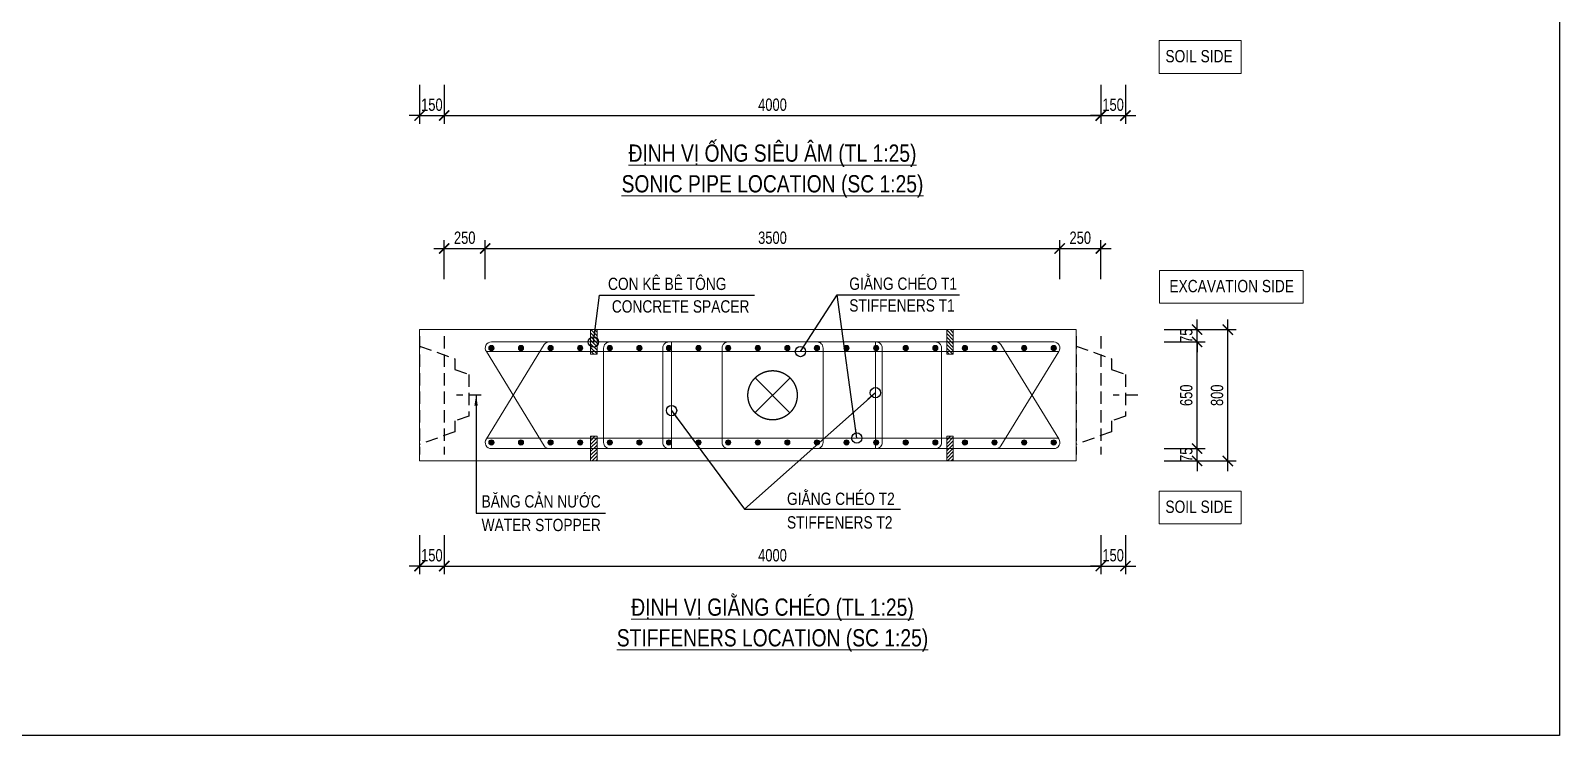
# Model space of a CAD drawing. Header units: millimetres. Extents: x 2746337 to 7547699, y -363432 to 15720.
# Drawn here: x 3417721 to 3454976, y -68024 to -50850 of the extents above; entities that cross this region are included whole.
import ezdxf
from ezdxf.enums import TextEntityAlignment as Align

# ---------------------------------------------------------------- set-up
doc = ezdxf.new("R2010")
doc.units = ezdxf.units.MM
doc.header["$LTSCALE"] = 1200
doc.header["$PDMODE"] = 3
doc.linetypes.add('CENTER', pattern=[2, 1.25, -0.25, 0.25, -0.25])
doc.linetypes.add('HIDDEN', pattern=[0.375, 0.25, -0.125])
for name, color, linetype, lineweight in [('5', 5, 'Continuous', 13), ('BOUND', 3, 'Continuous', 20), ('CWS', 8, 'HIDDEN', 9), ('ENOTE', 2, 'Continuous', 15), ('GRID', 74, 'CENTER', 15), ('K-THUOC', 1, 'Continuous', 18), ('LEADER', 8, 'Continuous', 9), ('MCT', 6, 'Continuous', 20), ('T2HI', 4, 'HIDDEN', 13), ('TEXTMA', 2, 'Continuous', 13), ('TEXTVN', 2, 'Continuous', 20), ('TIE', 4, 'Continuous', 13)]:
    doc.layers.add(name, color=color, linetype=linetype, lineweight=lineweight)
for name, color, linetype in [('CDC.04.HIDDEN', 8, 'HIDDEN'), ('CDC.11.NOTE', 8, 'Continuous'), ('MIE', 5, 'HIDDEN')]:
    doc.layers.add(name, color=color, linetype=linetype)
doc.styles.add('DB_Arial', font='arial.ttf', dxfattribs={"width": 0.8})
doc.styles.add('SMTEXT', font='arial.ttf', dxfattribs={"width": 0.75})
doc.dimstyles.new('BSV1-100', dxfattribs={"dimtxt": 300, "dimasz": 250, "dimexe": 200, "dimexo": 0, "dimgap": 108, "dimtad": 1, "dimdec": 0, "dimdsep": 46, "dimtxsty": 'SMTEXT', "dimblk": 'ARCHTICK', "dimcen": 100, "dimdle": 250, "dimclrd": 256, "dimclre": 256, "dimclrt": 1, "dimadec": 0, "dimazin": 0, "dimtfac": 1, "dimtdec": 0, "dimtix": 1, "dimtmove": 2, "dimatfit": 3, "dimfxl": 720, "dimfxlon": 1, "dimtolj": 1, "dimtzin": 0, "dimarcsym": 0})
doc.dimstyles.new('BSV25', dxfattribs={"dimtxt": 300, "dimasz": 250, "dimexe": 200, "dimexo": 0, "dimgap": 108, "dimtad": 1, "dimdec": 0, "dimlfac": 0.25, "dimdsep": 46, "dimtxsty": 'SMTEXT', "dimblk": 'ARCHTICK', "dimcen": 100, "dimdle": 250, "dimclrd": 256, "dimclre": 256, "dimclrt": 2, "dimadec": 0, "dimazin": 0, "dimtfac": 1, "dimtdec": 0, "dimtix": 1, "dimtmove": 2, "dimatfit": 3, "dimfxl": 800, "dimfxlon": 1, "dimtolj": 1, "dimtzin": 0, "dimarcsym": 0})

# ---------------------------------------------------------------- blocks, each defined once
blk = doc.blocks.new('_ArchTick')
at = {"color": 0, "linetype": 'ByBlock', "const_width": 0.15}
blk.add_lwpolyline([(-0.5, -0.5), (0.5, 0.5)], dxfattribs=at)
blk = doc.blocks.new('*D754')
at = {"layer": 'Defpoints', "color": 0, "transparency": 16777216}
for p in [(3427200, -52170), (3427800, -52170), (3427800, -52920)]:
    blk.add_point(p, dxfattribs=at)
at = {"layer": 'K-THUOC', "lineweight": -2, "transparency": 16777216}
for p, q in [((3427200, -52170), (3427200, -53120)), ((3427800, -52170), (3427800, -53120)), ((3427200, -52920), (3426950, -52920)), ((3427200, -52920), (3427800, -52920)), ((3427800, -52920), (3428050, -52920))]:
    blk.add_line(p, q, dxfattribs=at)
at = {"layer": 'K-THUOC', "lineweight": -2, "transparency": 16777216, "xscale": 250, "yscale": 250, "zscale": 250}
blk.add_blockref('_ArchTick', (3427200, -52920), dxfattribs=at)
at = {"layer": 'K-THUOC', "lineweight": -2, "transparency": 16777216, "xscale": 250, "yscale": 250, "zscale": 250, "rotation": 180}
blk.add_blockref('_ArchTick', (3427800, -52920), dxfattribs=at)
at = {"layer": 'K-THUOC', "color": 2, "transparency": 16777216, "insert": (3427500, -52658), "char_height": 300, "attachment_point": 5, "style": 'SMTEXT'}
blk.add_mtext('\\A1;150', dxfattribs=at)
blk = doc.blocks.new('*D755')
at = {"layer": 'Defpoints', "color": 0, "transparency": 16777216}
for p in [(3443800, -52170), (3444400, -52170), (3444400, -52920)]:
    blk.add_point(p, dxfattribs=at)
at = {"layer": 'K-THUOC', "lineweight": -2, "transparency": 16777216}
for p, q in [((3443800, -52170), (3443800, -53120)), ((3444400, -52170), (3444400, -53120)), ((3443800, -52920), (3443550, -52920)), ((3443800, -52920), (3444400, -52920)), ((3444400, -52920), (3444650, -52920))]:
    blk.add_line(p, q, dxfattribs=at)
at = {"layer": 'K-THUOC', "lineweight": -2, "transparency": 16777216, "xscale": 250, "yscale": 250, "zscale": 250}
blk.add_blockref('_ArchTick', (3443800, -52920), dxfattribs=at)
at = {"layer": 'K-THUOC', "lineweight": -2, "transparency": 16777216, "xscale": 250, "yscale": 250, "zscale": 250, "rotation": 180}
blk.add_blockref('_ArchTick', (3444400, -52920), dxfattribs=at)
at = {"layer": 'K-THUOC', "color": 2, "transparency": 16777216, "insert": (3444100, -52658), "char_height": 300, "attachment_point": 5, "style": 'SMTEXT'}
blk.add_mtext('\\A1;150', dxfattribs=at)
blk = doc.blocks.new('*D758')
at = {"layer": 'Defpoints', "color": 0, "transparency": 16777216}
for p in [(3427800, -52170), (3443800, -52170), (3443800, -52920)]:
    blk.add_point(p, dxfattribs=at)
at = {"layer": 'K-THUOC', "lineweight": -2, "transparency": 16777216}
for p, q in [((3427800, -52170), (3427800, -53120)), ((3443800, -52170), (3443800, -53120)), ((3427550, -52920), (3444050, -52920))]:
    blk.add_line(p, q, dxfattribs=at)
at = {"layer": 'K-THUOC', "lineweight": -2, "transparency": 16777216, "xscale": 250, "yscale": 250, "zscale": 250, "rotation": 180}
blk.add_blockref('_ArchTick', (3427800, -52920), dxfattribs=at)
at = {"layer": 'K-THUOC', "lineweight": -2, "transparency": 16777216, "xscale": 250, "yscale": 250, "zscale": 250}
blk.add_blockref('_ArchTick', (3443800, -52920), dxfattribs=at)
at = {"layer": 'K-THUOC', "color": 2, "transparency": 16777216, "insert": (3435800, -52658), "char_height": 300, "attachment_point": 5, "style": 'SMTEXT'}
blk.add_mtext('\\A1;4000', dxfattribs=at)
blk = doc.blocks.new('cws800')
at = {"layer": 'CDC.04.HIDDEN'}
for p, q in [((-600, 1440), (-600, -1440)), ((0, 1440), (0, -1440))]:
    blk.add_line(p, q, dxfattribs=at)
for points in [[(0, 1200), (-860, 888), (-860, 627), (-1200, 507), (-1200, -507), (-860, -627), (-860, -888), (0, -1200)], [(-1500, 0), (-900, 0)]]:
    blk.add_lwpolyline(points, dxfattribs=at)
blk = doc.blocks.new('*D760')
at = {"layer": 'Defpoints', "color": 0, "transparency": 16777216}
for p in [(3445396, -58136), (3446896, -58136), (3445396, -61336)]:
    blk.add_point(p, dxfattribs=at)
at = {"layer": 'K-THUOC', "lineweight": -2, "transparency": 16777216}
for p, q in [((3446896, -61586), (3446896, -57886)), ((3446096, -58136), (3447096, -58136)), ((3446096, -61336), (3447096, -61336))]:
    blk.add_line(p, q, dxfattribs=at)
at = {"layer": 'K-THUOC', "lineweight": -2, "transparency": 16777216, "xscale": 250, "yscale": 250, "zscale": 250}
for p, rotation in [((3446896, -58136), 90), ((3446896, -61336), 270)]:
    blk.add_blockref('_ArchTick', p, dxfattribs=dict(at, rotation=rotation))
at = {"layer": 'K-THUOC', "color": 2, "transparency": 16777216, "insert": (3446634, -59736), "char_height": 300, "attachment_point": 5, "rotation": 90, "style": 'SMTEXT'}
blk.add_mtext('\\A1;800', dxfattribs=at)
blk = doc.blocks.new('*D761')
at = {"layer": 'Defpoints', "color": 0, "transparency": 16777216}
for p in [(3445396, -61036), (3446146, -61036), (3445038, -61336)]:
    blk.add_point(p, dxfattribs=at)
at = {"layer": 'K-THUOC', "lineweight": -2, "transparency": 16777216}
for p, q in [((3445396, -61036), (3446346, -61036)), ((3446146, -61036), (3446146, -60786)), ((3446146, -61336), (3446146, -61036)), ((3445346, -61336), (3446346, -61336)), ((3446146, -61336), (3446146, -61586))]:
    blk.add_line(p, q, dxfattribs=at)
at = {"layer": 'K-THUOC', "lineweight": -2, "transparency": 16777216, "xscale": 250, "yscale": 250, "zscale": 250}
for p, rotation in [((3446146, -61036), 270), ((3446146, -61336), 90)]:
    blk.add_blockref('_ArchTick', p, dxfattribs=dict(at, rotation=rotation))
at = {"layer": 'K-THUOC', "color": 2, "transparency": 16777216, "insert": (3445885, -61186), "char_height": 300, "attachment_point": 5, "rotation": 90, "style": 'SMTEXT'}
blk.add_mtext('\\A1;75', dxfattribs=at)
blk = doc.blocks.new('*D762')
at = {"layer": 'Defpoints', "color": 0, "transparency": 16777216}
for p in [(3445038, -58436), (3446146, -58436), (3445038, -61036)]:
    blk.add_point(p, dxfattribs=at)
at = {"layer": 'K-THUOC', "lineweight": -2, "transparency": 16777216}
for p, q in [((3445346, -58436), (3446346, -58436)), ((3446146, -61286), (3446146, -58186)), ((3445346, -61036), (3446346, -61036))]:
    blk.add_line(p, q, dxfattribs=at)
at = {"layer": 'K-THUOC', "lineweight": -2, "transparency": 16777216, "xscale": 250, "yscale": 250, "zscale": 250}
for p, rotation in [((3446146, -58436), 90), ((3446146, -61036), 270)]:
    blk.add_blockref('_ArchTick', p, dxfattribs=dict(at, rotation=rotation))
at = {"layer": 'K-THUOC', "color": 2, "transparency": 16777216, "insert": (3445884, -59736), "char_height": 300, "attachment_point": 5, "rotation": 90, "style": 'SMTEXT'}
blk.add_mtext('\\A1;650', dxfattribs=at)
blk = doc.blocks.new('*D763')
at = {"layer": 'Defpoints', "color": 0, "transparency": 16777216}
for p in [(3445038, -58136), (3445038, -58436), (3446146, -58136)]:
    blk.add_point(p, dxfattribs=at)
at = {"layer": 'K-THUOC', "lineweight": -2, "transparency": 16777216}
for p, q in [((3446146, -58136), (3446146, -57886)), ((3445346, -58136), (3446346, -58136)), ((3445346, -58436), (3446346, -58436)), ((3446146, -58436), (3446146, -58136)), ((3446146, -58436), (3446146, -58686))]:
    blk.add_line(p, q, dxfattribs=at)
at = {"layer": 'K-THUOC', "lineweight": -2, "transparency": 16777216, "xscale": 250, "yscale": 250, "zscale": 250}
for p, rotation in [((3446146, -58136), 270), ((3446146, -58436), 90)]:
    blk.add_blockref('_ArchTick', p, dxfattribs=dict(at, rotation=rotation))
at = {"layer": 'K-THUOC', "color": 2, "transparency": 16777216, "insert": (3445885, -58286), "char_height": 300, "attachment_point": 5, "rotation": 90, "style": 'SMTEXT'}
blk.add_mtext('\\A1;75', dxfattribs=at)
blk = doc.blocks.new('*D764')
at = {"layer": 'Defpoints', "color": 0, "transparency": 16777216}
for p in [(3427200, -63148), (3427800, -63148), (3427800, -63898)]:
    blk.add_point(p, dxfattribs=at)
at = {"layer": 'K-THUOC', "lineweight": -2, "transparency": 16777216}
for p, q in [((3427200, -63148), (3427200, -64098)), ((3427800, -63148), (3427800, -64098)), ((3427200, -63898), (3426950, -63898)), ((3427200, -63898), (3427800, -63898)), ((3427800, -63898), (3428050, -63898))]:
    blk.add_line(p, q, dxfattribs=at)
at = {"layer": 'K-THUOC', "lineweight": -2, "transparency": 16777216, "xscale": 250, "yscale": 250, "zscale": 250}
blk.add_blockref('_ArchTick', (3427200, -63898), dxfattribs=at)
at = {"layer": 'K-THUOC', "lineweight": -2, "transparency": 16777216, "xscale": 250, "yscale": 250, "zscale": 250, "rotation": 180}
blk.add_blockref('_ArchTick', (3427800, -63898), dxfattribs=at)
at = {"layer": 'K-THUOC', "color": 2, "transparency": 16777216, "insert": (3427500, -63636), "char_height": 300, "attachment_point": 5, "style": 'SMTEXT'}
blk.add_mtext('\\A1;150', dxfattribs=at)
blk = doc.blocks.new('*D765')
at = {"layer": 'Defpoints', "color": 0, "transparency": 16777216}
for p in [(3443800, -63148), (3444400, -63148), (3444400, -63898)]:
    blk.add_point(p, dxfattribs=at)
at = {"layer": 'K-THUOC', "lineweight": -2, "transparency": 16777216}
for p, q in [((3443800, -63148), (3443800, -64098)), ((3444400, -63148), (3444400, -64098)), ((3443800, -63898), (3443550, -63898)), ((3443800, -63898), (3444400, -63898)), ((3444400, -63898), (3444650, -63898))]:
    blk.add_line(p, q, dxfattribs=at)
at = {"layer": 'K-THUOC', "lineweight": -2, "transparency": 16777216, "xscale": 250, "yscale": 250, "zscale": 250}
blk.add_blockref('_ArchTick', (3443800, -63898), dxfattribs=at)
at = {"layer": 'K-THUOC', "lineweight": -2, "transparency": 16777216, "xscale": 250, "yscale": 250, "zscale": 250, "rotation": 180}
blk.add_blockref('_ArchTick', (3444400, -63898), dxfattribs=at)
at = {"layer": 'K-THUOC', "color": 2, "transparency": 16777216, "insert": (3444100, -63636), "char_height": 300, "attachment_point": 5, "style": 'SMTEXT'}
blk.add_mtext('\\A1;150', dxfattribs=at)
blk = doc.blocks.new('*D766')
at = {"layer": 'Defpoints', "color": 0, "transparency": 16777216}
for p in [(3428800, -56160), (3427800, -56910), (3428800, -56910)]:
    blk.add_point(p, dxfattribs=at)
at = {"layer": 'K-THUOC', "lineweight": -2, "transparency": 16777216}
for p, q in [((3427550, -56160), (3429050, -56160)), ((3427800, -56910), (3427800, -55960)), ((3428800, -56910), (3428800, -55960))]:
    blk.add_line(p, q, dxfattribs=at)
at = {"layer": 'K-THUOC', "lineweight": -2, "transparency": 16777216, "xscale": 250, "yscale": 250, "zscale": 250, "rotation": 180}
blk.add_blockref('_ArchTick', (3427800, -56160), dxfattribs=at)
at = {"layer": 'K-THUOC', "lineweight": -2, "transparency": 16777216, "xscale": 250, "yscale": 250, "zscale": 250}
blk.add_blockref('_ArchTick', (3428800, -56160), dxfattribs=at)
at = {"layer": 'K-THUOC', "color": 2, "transparency": 16777216, "insert": (3428300, -55899), "char_height": 300, "attachment_point": 5, "style": 'SMTEXT'}
blk.add_mtext('\\A1;250', dxfattribs=at)
blk = doc.blocks.new('*D767')
at = {"layer": 'Defpoints', "color": 0, "transparency": 16777216}
for p in [(3442799, -56160), (3428800, -56910), (3442799, -56910)]:
    blk.add_point(p, dxfattribs=at)
at = {"layer": 'K-THUOC', "lineweight": -2, "transparency": 16777216}
for p, q in [((3428550, -56160), (3443049, -56160)), ((3428800, -56910), (3428800, -55960)), ((3442799, -56910), (3442799, -55960))]:
    blk.add_line(p, q, dxfattribs=at)
at = {"layer": 'K-THUOC', "lineweight": -2, "transparency": 16777216, "xscale": 250, "yscale": 250, "zscale": 250, "rotation": 180}
blk.add_blockref('_ArchTick', (3428800, -56160), dxfattribs=at)
at = {"layer": 'K-THUOC', "lineweight": -2, "transparency": 16777216, "xscale": 250, "yscale": 250, "zscale": 250}
blk.add_blockref('_ArchTick', (3442799, -56160), dxfattribs=at)
at = {"layer": 'K-THUOC', "color": 2, "transparency": 16777216, "insert": (3435800, -55899), "char_height": 300, "attachment_point": 5, "style": 'SMTEXT'}
blk.add_mtext('\\A1;3500', dxfattribs=at)
blk = doc.blocks.new('*D768')
at = {"layer": 'Defpoints', "color": 0, "transparency": 16777216}
for p in [(3427800, -63148), (3443800, -63148), (3443800, -63898)]:
    blk.add_point(p, dxfattribs=at)
at = {"layer": 'K-THUOC', "lineweight": -2, "transparency": 16777216}
for p, q in [((3427800, -63148), (3427800, -64098)), ((3443800, -63148), (3443800, -64098)), ((3427550, -63898), (3444050, -63898))]:
    blk.add_line(p, q, dxfattribs=at)
at = {"layer": 'K-THUOC', "lineweight": -2, "transparency": 16777216, "xscale": 250, "yscale": 250, "zscale": 250, "rotation": 180}
blk.add_blockref('_ArchTick', (3427800, -63898), dxfattribs=at)
at = {"layer": 'K-THUOC', "lineweight": -2, "transparency": 16777216, "xscale": 250, "yscale": 250, "zscale": 250}
blk.add_blockref('_ArchTick', (3443800, -63898), dxfattribs=at)
at = {"layer": 'K-THUOC', "color": 2, "transparency": 16777216, "insert": (3435800, -63636), "char_height": 300, "attachment_point": 5, "style": 'SMTEXT'}
blk.add_mtext('\\A1;4000', dxfattribs=at)
blk = doc.blocks.new('*D769')
at = {"layer": 'Defpoints', "color": 0, "transparency": 16777216}
for p in [(3443800, -56160), (3442799, -56910), (3443800, -56910)]:
    blk.add_point(p, dxfattribs=at)
at = {"layer": 'K-THUOC', "lineweight": -2, "transparency": 16777216}
for p, q in [((3442549, -56160), (3444050, -56160)), ((3442799, -56910), (3442799, -55960)), ((3443800, -56910), (3443800, -55960))]:
    blk.add_line(p, q, dxfattribs=at)
at = {"layer": 'K-THUOC', "lineweight": -2, "transparency": 16777216, "xscale": 250, "yscale": 250, "zscale": 250, "rotation": 180}
blk.add_blockref('_ArchTick', (3442799, -56160), dxfattribs=at)
at = {"layer": 'K-THUOC', "lineweight": -2, "transparency": 16777216, "xscale": 250, "yscale": 250, "zscale": 250}
blk.add_blockref('_ArchTick', (3443800, -56160), dxfattribs=at)
at = {"layer": 'K-THUOC', "color": 2, "transparency": 16777216, "insert": (3443300, -55899), "char_height": 300, "attachment_point": 5, "style": 'SMTEXT'}
blk.add_mtext('\\A1;250', dxfattribs=at)
blk = doc.blocks.new('mct1')
at = {"lineweight": 9}
h = blk.add_hatch(color=256, dxfattribs=at)
h.dxf.hatch_style = 1
h.paths.add_polyline_path([(-16, 0, 1), (16, 0, 1)])
blk.add_circle((0, 0), 16, dxfattribs=at)
blk = doc.blocks.new('tremie')
at = {"layer": 'MIE', "color": 74, "ltscale": 1000}
for p, q in [((424, -424), (-424, 424)), ((424, 424), (-424, -424))]:
    blk.add_line(p, q, dxfattribs=at)
at = {"layer": 'MIE', "ltscale": 500}
blk.add_circle((0, 0), 600, dxfattribs=at)
blk = doc.blocks.new('sp')
at = {"layer": '5', "lineweight": 20}
h = blk.add_hatch(dxfattribs=at)
h.set_pattern_fill('ANSI31', color=256, scale=500)
h.set_pattern_definition([(45, (0, 0), (-44.194, 44.194), [])])
h.paths.add_polyline_path([(80, 300), (-80, 300), (-80, -300), (80, -300)])
blk.add_lwpolyline([(-80, -300), (80, -300), (80, 300), (-80, 300)], close=True, dxfattribs=at)

msp = doc.modelspace()

# ---------------------------------------------------------------- linework, layer by layer
msp.add_lwpolyline([(3361458.5, 9128.3), (3454975.9, 9128.3), (3454975.9, -68024), (3361458.5, -68024)], close=True)
at = {"layer": 'BOUND'}
msp.add_lwpolyline([(3427200.3, -61335.8), (3443200.3, -61335.8), (3443200.3, -58135.8), (3427200.3, -58135.8)], close=True, dxfattribs=at)
at = {"layer": 'ENOTE'}
for points in [[(3445221.7, -51091.8), (3447221.7, -51091.8), (3447221.7, -51891.8), (3445221.7, -51891.8)], [(3445232.3, -56693.2), (3448732.3, -56693.2), (3448732.3, -57493.2), (3445232.3, -57493.2)], [(3445221.7, -62069.8), (3447221.7, -62069.8), (3447221.7, -62869.8), (3445221.7, -62869.8)]]:
    msp.add_lwpolyline(points, close=True, dxfattribs=at)
at = {"layer": 'T2HI', "color": 1, "ltscale": 1000}
for p, q in [((3433340.5, -58435.8), (3433340.5, -61035.8)), ((3438307, -58435.8), (3438307, -61035.8)), ((3428826.8, -58670.9), (3442776.4, -58670.9)), ((3428842.9, -60777.3), (3442761.9, -60777.3))]:
    msp.add_line(p, q, dxfattribs=at)
at = {"layer": 'TIE', "lineweight": 20}
for points in [[(3430362.1, -58435.8, 0.244599), (3430239.2, -58499.7), (3428827.5, -60799.7, 0.6069433), (3428950.3, -61035.8), (3442652.8, -61035.8, 0.6069433), (3442775.7, -60799.7), (3441363.9, -58499.7, 0.244599), (3441241.1, -58435.8), (3438062.5, -58435.8)], [(3438062.5, -61035.8), (3441241.1, -61035.8, 0.244599), (3441363.9, -60971.9), (3442775.7, -58671.9, 0.6069433), (3442652.8, -58435.8), (3428950.3, -58435.8, 0.6069433), (3428827.5, -58671.9), (3430239.2, -60971.9, 0.244599), (3430362.1, -61035.8)]]:
    msp.add_lwpolyline(points, format="xyb", dxfattribs=at)
at = {"layer": 'TIE'}
for points in [[(3432285.1, -61035.8), (3431835.1, -61035.8, -0.4142136), (3431685.1, -60885.8), (3431685.1, -58585.8, -0.4142136), (3431835.1, -58435.8), (3432285.1, -58435.8)], [(3433727.4, -61035.8), (3433277.4, -61035.8, -0.4142136), (3433127.4, -60885.8), (3433127.4, -58585.8, -0.4142136), (3433277.4, -58435.8), (3433727.4, -58435.8)], [(3435169.8, -61035.8), (3434719.8, -61035.8, -0.4142136), (3434569.8, -60885.8), (3434569.8, -58585.8, -0.4142136), (3434719.8, -58435.8), (3435169.8, -58435.8)], [(3436433.4, -61035.8), (3436883.4, -61035.8, 0.4142136), (3437033.4, -60885.8), (3437033.4, -58585.8, 0.4142136), (3436883.4, -58435.8), (3436433.4, -58435.8)], [(3437875.7, -61035.8), (3438325.7, -61035.8, 0.4142136), (3438475.7, -60885.8), (3438475.7, -58585.8, 0.4142136), (3438325.7, -58435.8), (3437875.7, -58435.8)], [(3439768.1, -61035.8, 0.4142136), (3439918.1, -60885.8), (3439918.1, -58585.8, 0.4142136), (3439768.1, -58435.8)]]:
    msp.add_lwpolyline(points, format="xyb", dxfattribs=at)

# ---------------------------------------------------------------- block references
at = {"layer": 'CWS', "xscale": -1}
for p in [(3427200.3, -59735.8), (3443200.3, -59735.8)]:
    msp.add_blockref('cws800', p, dxfattribs=at)
at = {"layer": 'ENOTE', "xscale": -1}
for p in [(3431446.2, -58435.8), (3440124.7, -58435.8)]:
    msp.add_blockref('sp', p, dxfattribs=at)
at = {"layer": 'ENOTE', "rotation": 180}
for p in [(3431446.2, -61035.8), (3440124.7, -61035.8)]:
    msp.add_blockref('sp', p, dxfattribs=at)
at = {"layer": 'GRID', "rotation": 269.672406155841}
msp.add_blockref('tremie', (3435801.6, -59735.8), dxfattribs=at)
at = {"layer": 'MCT', "xscale": -4, "yscale": 4, "zscale": 4, "rotation": 180}
for p in [(3428950.3, -58585.8), (3429671.5, -58585.8), (3430392.7, -58585.8), (3431113.9, -58585.8), (3431835.1, -58585.8), (3432556.2, -58585.8), (3433277.4, -58585.8), (3433998.6, -58585.8), (3434719.8, -58585.8), (3435441, -58585.8), (3436162.2, -58585.8), (3436883.4, -58585.8), (3437604.5, -58585.8), (3438325.7, -58585.8), (3439046.9, -58585.8), (3439768.1, -58585.8), (3440489.3, -58585.8), (3441210.5, -58585.8), (3441931.7, -58585.8), (3442652.8, -58585.8)]:
    msp.add_blockref('mct1', p, dxfattribs=at)
at = {"layer": 'MCT', "xscale": 4, "yscale": 4, "zscale": 4}
for p in [(3428950.3, -60885.8), (3429671.5, -60885.8), (3430392.7, -60885.8), (3431113.9, -60885.8), (3431835.1, -60885.8), (3432556.2, -60885.8), (3433277.4, -60885.8), (3433998.6, -60885.8), (3434719.8, -60885.8), (3435441, -60885.8), (3436162.2, -60885.8), (3436883.4, -60885.8), (3437604.5, -60885.8), (3438325.7, -60885.8), (3439046.9, -60885.8), (3439768.1, -60885.8), (3440489.3, -60885.8), (3441210.5, -60885.8), (3441931.7, -60885.8), (3442652.8, -60885.8)]:
    msp.add_blockref('mct1', p, dxfattribs=at)

# ---------------------------------------------------------------- texts
at = {"layer": 'TEXTMA', "style": 'DB_Arial', "width": 0.8}
for s, p in [('BĂNG CẢN NƯỚC', (3428711.5, -62470.8)), ('WATER STOPPER', (3428711.5, -63045.8))]:
    msp.add_text(s, height=300, rotation=360, dxfattribs=at).set_placement(p)
at = {"layer": 'TEXTVN', "style": 'DB_Arial', "width": 0.8}
for p in [(3447013.9, -51623.5), (3447013.9, -62601.5)]:
    msp.add_text('SOIL SIDE', height=300, dxfattribs=at).set_placement(p, align=Align.RIGHT)
for s, p in [('%%UĐỊNH VỊ ỐNG SIÊU ÂM (TL 1:25)', (3435800.3, -53835)), ('%%USONIC PIPE LOCATION (SC 1:25)', (3435800.3, -54635)), ('%%UĐỊNH VỊ GIẰNG CHÉO (TL 1:25)', (3435800.3, -64897.6)), ('%%USTIFFENERS LOCATION (SC 1:25)', (3435800.3, -65697.6))]:
    msp.add_text(s, height=420, rotation=360, dxfattribs=at).set_placement(p, align=Align.MIDDLE)
for s, p in [('CON KÊ BÊ TÔNG', (3431791.7, -57171)), ('GIẰNG CHÉO T1', (3437671.1, -57166.8)), (' CONCRETE SPACER', (3431791.7, -57721)), ('STIFFENERS T1', (3437671.1, -57696.8)), ('GIẰNG CHÉO T2', (3436153.4, -62407.6)), ('STIFFENERS T2', (3436153.4, -62982.6))]:
    msp.add_text(s, height=300, rotation=360, dxfattribs=at).set_placement(p)
msp.add_text('EXCAVATION SIDE', height=300, dxfattribs=at).set_placement((3445471.5, -57224.9))

# ---------------------------------------------------------------- dimensions: what is measured, and where the dimension line sits
at = {"layer": 'K-THUOC'}
for base, p1, p2, picture, middle in [((3427800.3, -52919.6), (3427200.3, -52169.6), (3427800.3, -52169.6), '*D754', (3427500.3, -52658.4)), ((3443800.3, -52919.6), (3427800.3, -52169.6), (3443800.3, -52169.6), '*D758', (3435800.3, -52658.4)), ((3444400.3, -52919.6), (3443800.3, -52169.6), (3444400.3, -52169.6), '*D755', (3444100.3, -52658.4)), ((3428800.3, -56159.8), (3427800.3, -56909.8), (3428800.3, -56909.8), '*D766', (3428300.3, -55898.6)), ((3442798.8, -56159.8), (3428800.3, -56909.8), (3442798.8, -56909.8), '*D767', (3435799.6, -55898.5)), ((3443800.3, -56159.8), (3442798.8, -56909.8), (3443800.3, -56909.8), '*D769', (3443299.6, -55898.6)), ((3427800.3, -63897.6), (3427200.3, -63147.6), (3427800.3, -63147.6), '*D764', (3427500.3, -63636.5)), ((3443800.3, -63897.6), (3427800.3, -63147.6), (3443800.3, -63147.6), '*D768', (3435800.3, -63636.5)), ((3444400.3, -63897.6), (3443800.3, -63147.6), (3444400.3, -63147.6), '*D765', (3444100.3, -63636.5))]:
    dim = msp.add_linear_dim(base=base, p1=p1, p2=p2, dimstyle='BSV25', dxfattribs=at)
    dim.commit()
    dim.dimension.update_dxf_attribs({"geometry": picture, "text_midpoint": middle})
for base, p1, p2, picture, middle in [((3446145.6, -58135.8), (3445037.5, -58435.8), (3445037.5, -58135.8), '*D763', (3445885, -58285.8)), ((3446895.6, -58135.8), (3445395.6, -61335.8), (3445395.6, -58135.8), '*D760', (3446634.4, -59735.8)), ((3446145.6, -58435.8), (3445037.5, -61035.8), (3445037.5, -58435.8), '*D762', (3445884.4, -59735.8)), ((3446145.6, -61035.8), (3445037.5, -61335.8), (3445395.6, -61035.8), '*D761', (3445885, -61185.8))]:
    dim = msp.add_linear_dim(base=base, p1=p1, p2=p2, angle=90, dimstyle='BSV25', dxfattribs=at)
    dim.commit()
    dim.dimension.update_dxf_attribs({"geometry": picture, "text_midpoint": middle})

# ---------------------------------------------------------------- leaders
at = {"layer": 'CDC.11.NOTE'}
msp.add_leader([(3428577.2, -59735.8), (3428577.2, -62611.1), (3431730.6, -62611.1)], dimstyle='BSV1-100', override={"dimgap": 108, "dimtad": 0}, dxfattribs=at)
at = {"layer": 'LEADER'}
for points in [[(3431435.6, -58437.9), (3431583.7, -57300.5), (3435364.2, -57300.5)], [(3436481, -58670.9), (3437372.5, -57290.9), (3440352.9, -57290.9)], [(3437853.5, -60777.3), (3437372.5, -57290.9), (3440352.9, -57290.9)], [(3438307, -59672.6), (3435117.3, -62512.8)], [(3433340.5, -60109.9), (3435117.3, -62512.8), (3438917.3, -62512.8)]]:
    msp.add_leader(points, dimstyle='BSV25', override={"dimldrblk": 'Origin'}, dxfattribs=at)

doc.saveas('drawing.dxf')
